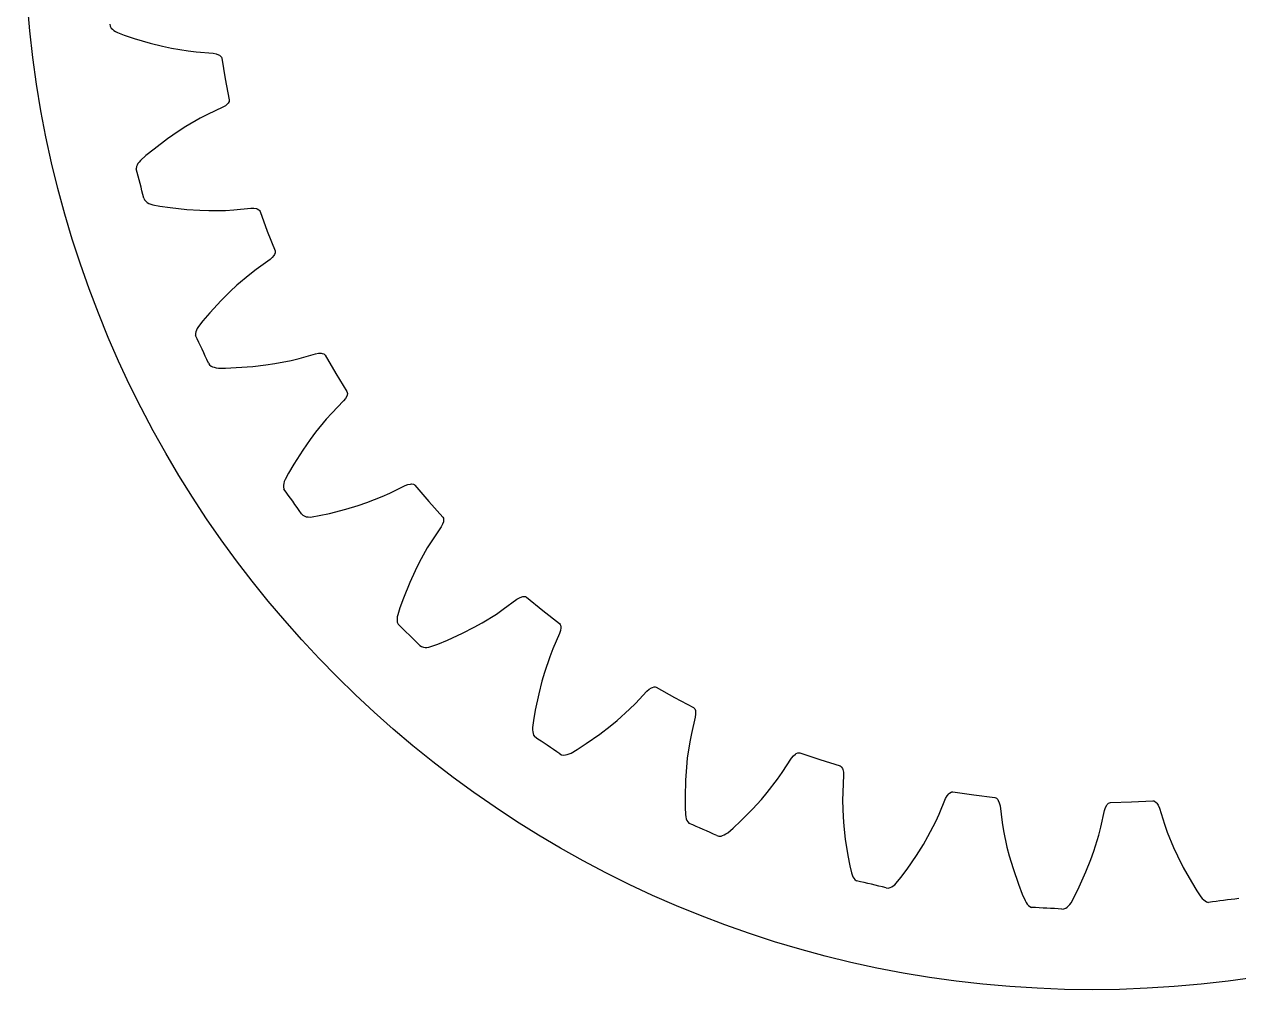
# Model space of a CAD drawing. Extents: x -40 to 40, y -40 to 40.
# Drawn here: x -40 to 5.49, y -40 to -3.85 of the extents above; entities that cross this region are included whole.
import ezdxf

# ---------------------------------------------------------------- set-up
doc = ezdxf.new("R2010")
doc.units = 0

msp = doc.modelspace()

# ---------------------------------------------------------------- linework, layer by layer
msp.add_circle((0, 0), 40)
msp.add_circle((0, 0), 40)
at = {"layer": 'layer0'}
for p, q in [((-36.799, -3.845), (-36.783, -3.918)), ((-36.783, -3.918), (-36.742, -3.987)), ((-36.742, -3.987), (-36.701, -4.032)), ((-36.701, -4.032), (-36.649, -4.074)), ((-36.649, -4.074), (-36.587, -4.115)), ((-36.587, -4.115), (-36.514, -4.154)), ((-36.514, -4.154), (-36.263, -4.249)), ((-36.263, -4.249), (-35.889, -4.373)), ((-35.889, -4.373), (-35.29, -4.55)), ((-35.29, -4.55), (-34.817, -4.667)), ((-34.817, -4.667), (-34.482, -4.74)), ((-34.482, -4.74), (-33.867, -4.844)), ((-33.867, -4.844), (-33.557, -4.878)), ((-33.557, -4.878), (-32.927, -4.93)), ((-32.927, -4.93), (-32.815, -4.953)), ((-32.815, -4.953), (-32.722, -4.986)), ((-32.722, -4.986), (-32.689, -5.003)), ((-32.689, -5.003), (-32.635, -5.047)), ((-32.635, -5.047), (-32.616, -5.073)), ((-32.616, -5.073), (-32.601, -5.112)), ((-32.601, -5.112), (-32.47, -5.892)), ((-32.47, -5.892), (-32.47, -5.892)), ((-32.47, -5.892), (-32.319, -6.669)), ((-32.363, -6.802), (-32.388, -6.83)), ((-32.327, -6.742), (-32.363, -6.802)), ((-32.319, -6.711), (-32.327, -6.742)), ((-32.319, -6.669), (-32.319, -6.711)), ((-33.131, -7.224), (-33.409, -7.365)), ((-32.56, -6.954), (-33.131, -7.224)), ((-32.463, -6.893), (-32.56, -6.954)), ((-32.388, -6.83), (-32.463, -6.893)), ((-33.949, -7.678), (-34.237, -7.864)), ((-33.409, -7.365), (-33.949, -7.678)), ((-34.639, -8.14), (-35.137, -8.517)), ((-34.237, -7.864), (-34.639, -8.14)), ((-35.137, -8.517), (-35.444, -8.764)), ((-35.744, -9.063), (-35.777, -9.121)), ((-35.7, -9.003), (-35.744, -9.063)), ((-35.645, -8.941), (-35.7, -9.003)), ((-35.444, -8.764), (-35.645, -8.941)), ((-35.8, -9.177), (-35.814, -9.256)), ((-35.777, -9.121), (-35.8, -9.177)), ((-35.521, -10.354), (-35.492, -10.423)), ((-35.492, -10.423), (-35.439, -10.484)), ((-35.439, -10.484), (-35.391, -10.52)), ((-35.391, -10.52), (-35.333, -10.553)), ((-35.333, -10.553), (-35.264, -10.582)), ((-35.264, -10.582), (-35.185, -10.607)), ((-35.185, -10.607), (-34.921, -10.656)), ((-34.921, -10.656), (-34.531, -10.711)), ((-34.531, -10.711), (-33.911, -10.778)), ((-33.911, -10.778), (-33.425, -10.809)), ((-33.425, -10.809), (-33.081, -10.821)), ((-33.081, -10.821), (-32.458, -10.813)), ((-32.458, -10.813), (-32.147, -10.791)), ((-32.147, -10.791), (-31.517, -10.731)), ((-31.517, -10.731), (-31.403, -10.733)), ((-31.403, -10.733), (-31.306, -10.748)), ((-31.306, -10.748), (-31.271, -10.76)), ((-31.271, -10.76), (-31.209, -10.793)), ((-31.209, -10.793), (-31.186, -10.815)), ((-31.186, -10.815), (-31.164, -10.851)), ((-31.164, -10.851), (-30.896, -11.595)), ((-30.896, -11.595), (-30.896, -11.595)), ((-30.896, -11.595), (-30.608, -12.332)), ((-30.795, -12.656), (-31.309, -13.024)), ((-30.71, -12.579), (-30.795, -12.656)), ((-30.648, -12.503), (-30.71, -12.579)), ((-30.628, -12.471), (-30.648, -12.503)), ((-30.604, -12.406), (-30.628, -12.471)), ((-30.608, -12.332), (-30.601, -12.374)), ((-30.601, -12.374), (-30.604, -12.406)), ((-31.309, -13.024), (-31.557, -13.212)), ((-32.032, -13.616), (-32.283, -13.851)), ((-31.557, -13.212), (-32.032, -13.616)), ((-32.283, -13.851), (-32.629, -14.195)), ((-32.629, -14.195), (-33.052, -14.654)), ((-33.309, -14.952), (-33.476, -15.162)), ((-33.052, -14.654), (-33.309, -14.952)), ((-33.574, -15.363), (-33.586, -15.422)), ((-33.586, -15.422), (-33.586, -15.502)), ((-33.551, -15.3), (-33.574, -15.363)), ((-33.519, -15.233), (-33.551, -15.3)), ((-33.476, -15.162), (-33.519, -15.233)), ((-30.005, -16.435), (-29.703, -16.358)), ((-29.703, -16.358), (-29.095, -16.186)), ((-29.095, -16.186), (-28.982, -16.167)), ((-28.982, -16.167), (-28.884, -16.166)), ((-28.884, -16.166), (-28.847, -16.17)), ((-28.847, -16.17), (-28.78, -16.192)), ((-28.78, -16.192), (-28.754, -16.21)), ((-28.754, -16.21), (-28.726, -16.242)), ((-28.726, -16.242), (-28.329, -16.926)), ((-33.102, -16.531), (-33.061, -16.593)), ((-33.061, -16.593), (-32.998, -16.643)), ((-32.998, -16.643), (-32.944, -16.67)), ((-32.944, -16.67), (-32.881, -16.692)), ((-32.881, -16.692), (-32.808, -16.708)), ((-32.808, -16.708), (-32.726, -16.719)), ((-32.726, -16.719), (-32.458, -16.72)), ((-32.458, -16.72), (-32.064, -16.704)), ((-32.064, -16.704), (-31.441, -16.66)), ((-31.441, -16.66), (-30.957, -16.603)), ((-30.957, -16.603), (-30.617, -16.554)), ((-30.617, -16.554), (-30.005, -16.435)), ((-28.329, -16.926), (-28.329, -16.926)), ((-28.329, -16.926), (-27.915, -17.599)), ((-27.909, -17.74), (-27.923, -17.775)), ((-27.915, -17.599), (-27.9, -17.639)), ((-27.897, -17.671), (-27.909, -17.74)), ((-27.9, -17.639), (-27.897, -17.671)), ((-28.04, -17.951), (-28.48, -18.405)), ((-27.971, -17.86), (-28.04, -17.951)), ((-27.923, -17.775), (-27.971, -17.86)), ((-28.691, -18.635), (-29.086, -19.117)), ((-28.48, -18.405), (-28.691, -18.635)), ((-29.291, -19.393), (-29.57, -19.793)), ((-29.086, -19.117), (-29.291, -19.393)), ((-29.57, -19.793), (-29.904, -20.32)), ((-29.904, -20.32), (-30.104, -20.659)), ((-30.23, -20.896), (-30.26, -20.973)), ((-30.104, -20.659), (-30.23, -20.896)), ((-30.291, -21.111), (-30.293, -21.171)), ((-30.293, -21.171), (-30.278, -21.25)), ((-30.28, -21.045), (-30.291, -21.111)), ((-30.26, -20.973), (-30.28, -21.045)), ((-26.305, -21.399), (-25.737, -21.121)), ((-25.737, -21.121), (-25.629, -21.082)), ((-25.629, -21.082), (-25.533, -21.063)), ((-25.533, -21.063), (-25.496, -21.061)), ((-25.496, -21.061), (-25.426, -21.071)), ((-25.426, -21.071), (-25.397, -21.083)), ((-25.397, -21.083), (-25.364, -21.11)), ((-25.364, -21.11), (-24.851, -21.712)), ((-27.495, -21.864), (-27.17, -21.755)), ((-27.17, -21.755), (-26.589, -21.528)), ((-26.589, -21.528), (-26.305, -21.399)), ((-24.851, -21.712), (-24.851, -21.712)), ((-24.851, -21.712), (-24.323, -22.301)), ((-29.618, -22.176), (-29.567, -22.229)), ((-29.567, -22.229), (-29.496, -22.268)), ((-29.496, -22.268), (-29.438, -22.285)), ((-29.438, -22.285), (-29.372, -22.295)), ((-29.215, -22.294), (-28.95, -22.247)), ((-28.95, -22.247), (-28.566, -22.161)), ((-28.566, -22.161), (-27.961, -22.006)), ((-27.961, -22.006), (-27.495, -21.864)), ((-29.372, -22.295), (-29.297, -22.298)), ((-29.297, -22.298), (-29.215, -22.294)), ((-24.384, -22.669), (-24.736, -23.195)), ((-24.332, -22.567), (-24.384, -22.669)), ((-24.3, -22.475), (-24.332, -22.567)), ((-24.323, -22.301), (-24.302, -22.337)), ((-24.302, -22.337), (-24.293, -22.368)), ((-24.293, -22.438), (-24.3, -22.475)), ((-24.293, -22.368), (-24.293, -22.438)), ((-24.736, -23.195), (-24.903, -23.458)), ((-24.903, -23.458), (-25.205, -24.003)), ((-25.205, -24.003), (-25.357, -24.312)), ((-25.357, -24.312), (-25.56, -24.754)), ((-25.56, -24.754), (-25.795, -25.333)), ((-25.795, -25.333), (-25.932, -25.702)), ((-22.062, -25.752), (-21.552, -25.377)), ((-21.552, -25.377), (-21.453, -25.32)), ((-21.453, -25.32), (-21.362, -25.284)), ((-21.362, -25.284), (-21.326, -25.275)), ((-21.326, -25.275), (-21.255, -25.272)), ((-21.255, -25.272), (-21.225, -25.279)), ((-21.225, -25.279), (-21.187, -25.299)), ((-21.187, -25.299), (-20.575, -25.8)), ((-25.932, -25.702), (-26.013, -25.958)), ((-22.849, -26.257), (-22.317, -25.93)), ((-22.317, -25.93), (-22.062, -25.752)), ((-20.575, -25.8), (-20.575, -25.8)), ((-20.575, -25.8), (-19.951, -26.286)), ((-26.029, -26.039), (-26.036, -26.113)), ((-26.036, -26.113), (-26.035, -26.18)), ((-26.035, -26.18), (-26.026, -26.24)), ((-26.013, -25.958), (-26.029, -26.039)), ((-26.026, -26.24), (-25.997, -26.315)), ((-23.149, -26.422), (-22.849, -26.257)), ((-19.951, -26.286), (-19.923, -26.318)), ((-19.923, -26.318), (-19.909, -26.346)), ((-19.909, -26.346), (-19.896, -26.415)), ((-24.15, -26.906), (-23.583, -26.645)), ((-23.583, -26.645), (-23.149, -26.422)), ((-19.945, -26.659), (-20.197, -27.239)), ((-19.911, -26.549), (-19.945, -26.659)), ((-19.897, -26.453), (-19.911, -26.549)), ((-19.896, -26.415), (-19.897, -26.453)), ((-25.182, -27.108), (-25.122, -27.151)), ((-25.122, -27.151), (-25.046, -27.177)), ((-25.046, -27.177), (-24.986, -27.183)), ((-24.986, -27.183), (-24.919, -27.181)), ((-24.919, -27.181), (-24.845, -27.171)), ((-24.845, -27.171), (-24.765, -27.152)), ((-24.765, -27.152), (-24.513, -27.059)), ((-24.513, -27.059), (-24.15, -26.906)), ((-20.197, -27.239), (-20.314, -27.528)), ((-20.314, -27.528), (-20.514, -28.118)), ((-20.514, -28.118), (-20.609, -28.449)), ((-20.609, -28.449), (-20.73, -28.92)), ((-20.73, -28.92), (-20.857, -29.532)), ((-17.109, -29.277), (-16.675, -28.817)), ((-16.675, -28.817), (-16.587, -28.744)), ((-16.587, -28.744), (-16.504, -28.692)), ((-16.504, -28.692), (-16.47, -28.677)), ((-16.47, -28.677), (-16.401, -28.662)), ((-16.401, -28.662), (-16.37, -28.663)), ((-16.37, -28.663), (-16.329, -28.676)), ((-16.329, -28.676), (-15.638, -29.06)), ((-15.638, -29.06), (-15.638, -29.06)), ((-15.638, -29.06), (-14.936, -29.426)), ((-20.857, -29.532), (-20.926, -29.919)), ((-17.793, -29.914), (-17.329, -29.498)), ((-17.329, -29.498), (-17.109, -29.277)), ((-14.936, -29.426), (-14.903, -29.452)), ((-14.903, -29.452), (-14.885, -29.478)), ((-14.885, -29.478), (-14.86, -29.543)), ((-14.86, -29.543), (-14.853, -29.58)), ((-20.926, -29.919), (-20.96, -30.186)), ((-18.059, -30.131), (-17.793, -29.914)), ((-14.864, -29.792), (-15.009, -30.407)), ((-14.851, -29.678), (-14.864, -29.792)), ((-14.853, -29.58), (-14.851, -29.678)), ((-20.96, -30.186), (-20.961, -30.268)), ((-20.961, -30.268), (-20.955, -30.342)), ((-20.955, -30.342), (-20.942, -30.408)), ((-20.942, -30.408), (-20.922, -30.465)), ((-20.922, -30.465), (-20.88, -30.534)), ((-18.958, -30.785), (-18.446, -30.428)), ((-18.446, -30.428), (-18.059, -30.131)), ((-15.009, -30.407), (-15.072, -30.712)), ((-19.287, -31.001), (-18.958, -30.785)), ((-15.072, -30.712), (-15.164, -31.329)), ((-19.937, -31.168), (-19.87, -31.201)), ((-19.87, -31.201), (-19.791, -31.212)), ((-19.791, -31.212), (-19.73, -31.208)), ((-19.73, -31.208), (-19.665, -31.194)), ((-19.665, -31.194), (-19.594, -31.17)), ((-19.594, -31.17), (-19.518, -31.137)), ((-19.518, -31.137), (-19.287, -31.001)), ((-15.164, -31.329), (-15.198, -31.671)), ((-11.606, -31.862), (-11.261, -31.332)), ((-11.261, -31.332), (-11.188, -31.243)), ((-11.188, -31.243), (-11.116, -31.178)), ((-11.116, -31.178), (-11.085, -31.157)), ((-11.085, -31.157), (-11.02, -31.13)), ((-11.02, -31.13), (-10.989, -31.125)), ((-10.989, -31.125), (-10.947, -31.131)), ((-10.947, -31.131), (-10.198, -31.385)), ((-10.198, -31.385), (-10.198, -31.385)), ((-10.198, -31.385), (-9.442, -31.62)), ((-15.198, -31.671), (-15.232, -32.157)), ((-9.442, -31.62), (-9.405, -31.64)), ((-9.405, -31.64), (-9.382, -31.662)), ((-9.382, -31.662), (-9.346, -31.722)), ((-9.346, -31.722), (-9.333, -31.757)), ((-9.333, -31.757), (-9.313, -31.853)), ((-15.232, -32.157), (-15.249, -32.781)), ((-12.166, -32.611), (-11.783, -32.118)), ((-11.783, -32.118), (-11.606, -31.862)), ((-9.306, -31.967), (-9.338, -32.599)), ((-9.313, -31.853), (-9.306, -31.967)), ((-12.389, -32.872), (-12.166, -32.611)), ((-9.338, -32.599), (-9.346, -32.91)), ((-5.486, -32.839), (-5.43, -32.739)), ((-5.43, -32.739), (-5.37, -32.661)), ((-5.37, -32.661), (-5.343, -32.635)), ((-5.343, -32.635), (-5.285, -32.597)), ((-5.285, -32.597), (-5.254, -32.587)), ((-5.254, -32.587), (-5.212, -32.585)), ((-5.212, -32.585), (-4.43, -32.701)), ((-4.43, -32.701), (-4.43, -32.701)), ((-4.43, -32.701), (-3.645, -32.797)), ((-15.249, -32.781), (-15.247, -33.175)), ((-15.247, -33.175), (-15.234, -33.443)), ((-12.716, -33.233), (-12.389, -32.872)), ((-9.346, -32.91), (-9.326, -33.533)), ((-5.731, -33.422), (-5.486, -32.839)), ((-3.645, -32.797), (-3.604, -32.811)), ((-3.604, -32.811), (-3.578, -32.828)), ((-3.578, -32.828), (-3.532, -32.881)), ((-3.532, -32.881), (-3.513, -32.913)), ((-3.513, -32.913), (-3.476, -33.004)), ((-3.476, -33.004), (-3.448, -33.115)), ((-3.448, -33.115), (-3.367, -33.742)), ((0.466, -33.291), (0.503, -33.182)), ((0.503, -33.182), (0.548, -33.095)), ((0.548, -33.095), (0.57, -33.065)), ((0.57, -33.065), (0.621, -33.017)), ((0.621, -33.017), (0.649, -33.002)), ((0.649, -33.002), (0.69, -32.992)), ((0.69, -32.992), (1.481, -32.967)), ((1.481, -32.967), (2.27, -32.921)), ((1.481, -32.967), (1.481, -32.967)), ((2.27, -32.921), (2.312, -32.927)), ((2.312, -32.927), (2.341, -32.939)), ((2.341, -32.939), (2.396, -32.983)), ((2.396, -32.983), (2.421, -33.011)), ((2.421, -33.011), (2.473, -33.094)), ((2.473, -33.094), (2.52, -33.198)), ((2.52, -33.198), (2.712, -33.801)), ((-15.234, -33.443), (-15.22, -33.525)), ((-15.22, -33.525), (-15.2, -33.596)), ((-15.2, -33.596), (-15.176, -33.659)), ((-15.176, -33.659), (-15.146, -33.711)), ((-13.156, -33.676), (-12.716, -33.233)), ((-9.326, -33.533), (-9.299, -33.876)), ((-5.859, -33.706), (-5.731, -33.422)), ((0.329, -33.908), (0.466, -33.291)), ((-15.146, -33.711), (-15.093, -33.772)), ((-13.645, -34.122), (-13.442, -33.946)), ((-13.442, -33.946), (-13.156, -33.676)), ((-9.299, -33.876), (-9.246, -34.36)), ((-6.147, -34.259), (-5.859, -33.706)), ((-3.367, -33.742), (-3.32, -34.05)), ((-3.32, -34.05), (-3.188, -34.66)), ((0.254, -34.211), (0.329, -33.908)), ((2.712, -33.801), (2.814, -34.096)), ((2.814, -34.096), (3.052, -34.672)), ((-14.052, -34.228), (-13.98, -34.247)), ((-13.98, -34.247), (-13.899, -34.244)), ((-13.899, -34.244), (-13.841, -34.229)), ((-13.841, -34.229), (-13.779, -34.204)), ((-13.779, -34.204), (-13.714, -34.168)), ((-13.714, -34.168), (-13.645, -34.122)), ((-9.246, -34.36), (-9.151, -34.977)), ((-6.578, -34.969), (-6.321, -34.556)), ((-6.321, -34.556), (-6.147, -34.259)), ((0.069, -34.806), (0.254, -34.211)), ((-9.151, -34.977), (-9.078, -35.364)), ((-6.932, -35.484), (-6.578, -34.969)), ((-3.188, -34.66), (-3.1, -34.992)), ((-3.1, -34.992), (-2.962, -35.459)), ((-0.049, -35.129), (0.069, -34.806)), ((3.052, -34.672), (3.198, -34.983)), ((3.198, -34.983), (3.417, -35.418)), ((-9.078, -35.364), (-9.018, -35.626)), ((-7.165, -35.801), (-6.932, -35.484)), ((-2.962, -35.459), (-2.758, -36.049)), ((-0.228, -35.582), (-0.049, -35.129)), ((3.417, -35.418), (3.723, -35.962)), ((-9.018, -35.626), (-8.989, -35.703)), ((-8.989, -35.703), (-8.957, -35.771)), ((-8.957, -35.771), (-8.922, -35.827)), ((-8.922, -35.827), (-8.883, -35.874)), ((-8.883, -35.874), (-8.82, -35.924)), ((-7.333, -36.01), (-7.165, -35.801)), ((-0.484, -36.151), (-0.228, -35.582)), ((-7.714, -36.187), (-7.64, -36.193)), ((-7.64, -36.193), (-7.562, -36.176)), ((-7.562, -36.176), (-7.507, -36.15)), ((-7.507, -36.15), (-7.45, -36.115)), ((-7.45, -36.115), (-7.392, -36.068)), ((-7.392, -36.068), (-7.333, -36.01)), ((-2.758, -36.049), (-2.618, -36.417)), ((-0.657, -36.505), (-0.484, -36.151)), ((3.723, -35.962), (3.927, -36.299)), ((3.927, -36.299), (4.075, -36.523)), ((-2.618, -36.417), (-2.511, -36.663)), ((-2.511, -36.663), (-2.469, -36.735)), ((-2.469, -36.735), (-2.426, -36.795)), ((-2.426, -36.795), (-2.381, -36.845)), ((-2.381, -36.845), (-2.335, -36.884)), ((-0.882, -36.864), (-0.833, -36.808)), ((-0.833, -36.808), (-0.785, -36.741)), ((-0.785, -36.741), (-0.657, -36.505)), ((4.075, -36.523), (4.129, -36.585)), ((4.129, -36.585), (4.183, -36.637)), ((4.183, -36.637), (4.236, -36.678)), ((4.236, -36.678), (4.288, -36.708)), ((4.288, -36.708), (4.365, -36.732)), ((-2.335, -36.884), (-2.264, -36.921)), ((-1.129, -36.982), (-1.055, -36.976)), ((-1.055, -36.976), (-0.981, -36.944)), ((-0.981, -36.944), (-0.931, -36.91)), ((-0.931, -36.91), (-0.882, -36.864))]:
    msp.add_line(p, q, dxfattribs=at)
for centre, start, end in [((-74.315, -20.105), 14.1084, 15.7363), ((-69.531, -33.051), 24.3942, 26.022), ((-62.512, -44.935), 34.6799, 36.3077), ((-53.484, -55.375), 44.9656, 46.5934), ((-42.737, -64.035), 55.2513, 56.8791), ((-30.616, -70.637), 65.537, 67.1649), ((-17.511, -74.968), 75.8227, 77.4506), ((9.947, -76.341), 96.3942, 98.022), ((-3.844, -76.89), 86.1084, 87.7363)]:
    msp.add_arc(centre, 40, start, end, dxfattribs=at)
at = {"layer": 'layer1'}
for p, q in [((-36.799, -3.845), (-36.783, -3.918)), ((-36.783, -3.918), (-36.742, -3.987)), ((-36.742, -3.987), (-36.701, -4.032)), ((-36.701, -4.032), (-36.649, -4.074)), ((-36.649, -4.074), (-36.587, -4.115)), ((-36.587, -4.115), (-36.514, -4.154)), ((-36.514, -4.154), (-36.263, -4.249)), ((-36.263, -4.249), (-35.889, -4.373)), ((-35.889, -4.373), (-35.29, -4.55)), ((-35.29, -4.55), (-34.817, -4.667)), ((-34.817, -4.667), (-34.482, -4.74)), ((-34.482, -4.74), (-33.867, -4.844)), ((-33.867, -4.844), (-33.557, -4.878)), ((-33.557, -4.878), (-32.927, -4.93)), ((-32.927, -4.93), (-32.815, -4.953)), ((-32.815, -4.953), (-32.722, -4.986)), ((-32.722, -4.986), (-32.689, -5.003)), ((-32.689, -5.003), (-32.635, -5.047)), ((-32.635, -5.047), (-32.616, -5.073)), ((-32.616, -5.073), (-32.601, -5.112)), ((-32.601, -5.112), (-32.47, -5.892)), ((-32.47, -5.892), (-32.47, -5.892)), ((-32.47, -5.892), (-32.319, -6.669)), ((-32.363, -6.802), (-32.388, -6.83)), ((-32.327, -6.742), (-32.363, -6.802)), ((-32.319, -6.711), (-32.327, -6.742)), ((-32.319, -6.669), (-32.319, -6.711)), ((-33.131, -7.224), (-33.409, -7.365)), ((-32.56, -6.954), (-33.131, -7.224)), ((-32.463, -6.893), (-32.56, -6.954)), ((-32.388, -6.83), (-32.463, -6.893)), ((-33.949, -7.678), (-34.237, -7.864)), ((-33.409, -7.365), (-33.949, -7.678)), ((-34.639, -8.14), (-35.137, -8.517)), ((-34.237, -7.864), (-34.639, -8.14)), ((-35.137, -8.517), (-35.444, -8.764)), ((-35.744, -9.063), (-35.777, -9.121)), ((-35.7, -9.003), (-35.744, -9.063)), ((-35.645, -8.941), (-35.7, -9.003)), ((-35.444, -8.764), (-35.645, -8.941)), ((-35.8, -9.177), (-35.814, -9.256)), ((-35.777, -9.121), (-35.8, -9.177)), ((-35.521, -10.354), (-35.492, -10.423)), ((-35.492, -10.423), (-35.439, -10.484)), ((-35.439, -10.484), (-35.391, -10.52)), ((-35.391, -10.52), (-35.333, -10.553)), ((-35.333, -10.553), (-35.264, -10.582)), ((-35.264, -10.582), (-35.185, -10.607)), ((-35.185, -10.607), (-34.921, -10.656)), ((-34.921, -10.656), (-34.531, -10.711)), ((-34.531, -10.711), (-33.911, -10.778)), ((-33.911, -10.778), (-33.425, -10.809)), ((-33.425, -10.809), (-33.081, -10.821)), ((-33.081, -10.821), (-32.458, -10.813)), ((-32.458, -10.813), (-32.147, -10.791)), ((-32.147, -10.791), (-31.517, -10.731)), ((-31.517, -10.731), (-31.403, -10.733)), ((-31.403, -10.733), (-31.306, -10.748)), ((-31.306, -10.748), (-31.271, -10.76)), ((-31.271, -10.76), (-31.209, -10.793)), ((-31.209, -10.793), (-31.186, -10.815)), ((-31.186, -10.815), (-31.164, -10.851)), ((-31.164, -10.851), (-30.896, -11.595)), ((-30.896, -11.595), (-30.896, -11.595)), ((-30.896, -11.595), (-30.608, -12.332)), ((-30.795, -12.656), (-31.309, -13.024)), ((-30.71, -12.579), (-30.795, -12.656)), ((-30.648, -12.503), (-30.71, -12.579)), ((-30.628, -12.471), (-30.648, -12.503)), ((-30.604, -12.406), (-30.628, -12.471)), ((-30.608, -12.332), (-30.601, -12.374)), ((-30.601, -12.374), (-30.604, -12.406)), ((-31.309, -13.024), (-31.557, -13.212)), ((-32.032, -13.616), (-32.283, -13.851)), ((-31.557, -13.212), (-32.032, -13.616)), ((-32.283, -13.851), (-32.629, -14.195)), ((-32.629, -14.195), (-33.052, -14.654)), ((-33.309, -14.952), (-33.476, -15.162)), ((-33.052, -14.654), (-33.309, -14.952)), ((-33.574, -15.363), (-33.586, -15.422)), ((-33.586, -15.422), (-33.586, -15.502)), ((-33.551, -15.3), (-33.574, -15.363)), ((-33.519, -15.233), (-33.551, -15.3)), ((-33.476, -15.162), (-33.519, -15.233)), ((-30.005, -16.435), (-29.703, -16.358)), ((-29.703, -16.358), (-29.095, -16.186)), ((-29.095, -16.186), (-28.982, -16.167)), ((-28.982, -16.167), (-28.884, -16.166)), ((-28.884, -16.166), (-28.847, -16.17)), ((-28.847, -16.17), (-28.78, -16.192)), ((-28.78, -16.192), (-28.754, -16.21)), ((-28.754, -16.21), (-28.726, -16.242)), ((-28.726, -16.242), (-28.329, -16.926)), ((-33.102, -16.531), (-33.061, -16.593)), ((-33.061, -16.593), (-32.998, -16.643)), ((-32.998, -16.643), (-32.944, -16.67)), ((-32.944, -16.67), (-32.881, -16.692)), ((-32.881, -16.692), (-32.808, -16.708)), ((-32.808, -16.708), (-32.726, -16.719)), ((-32.726, -16.719), (-32.458, -16.72)), ((-32.458, -16.72), (-32.064, -16.704)), ((-32.064, -16.704), (-31.441, -16.66)), ((-31.441, -16.66), (-30.957, -16.603)), ((-30.957, -16.603), (-30.617, -16.554)), ((-30.617, -16.554), (-30.005, -16.435)), ((-28.329, -16.926), (-28.329, -16.926)), ((-28.329, -16.926), (-27.915, -17.599)), ((-27.909, -17.74), (-27.923, -17.775)), ((-27.915, -17.599), (-27.9, -17.639)), ((-27.897, -17.671), (-27.909, -17.74)), ((-27.9, -17.639), (-27.897, -17.671)), ((-28.04, -17.951), (-28.48, -18.405)), ((-27.971, -17.86), (-28.04, -17.951)), ((-27.923, -17.775), (-27.971, -17.86)), ((-28.691, -18.635), (-29.086, -19.117)), ((-28.48, -18.405), (-28.691, -18.635)), ((-29.291, -19.393), (-29.57, -19.793)), ((-29.086, -19.117), (-29.291, -19.393)), ((-29.57, -19.793), (-29.904, -20.32)), ((-29.904, -20.32), (-30.104, -20.659)), ((-30.23, -20.896), (-30.26, -20.973)), ((-30.104, -20.659), (-30.23, -20.896)), ((-30.291, -21.111), (-30.293, -21.171)), ((-30.293, -21.171), (-30.278, -21.25)), ((-30.28, -21.045), (-30.291, -21.111)), ((-30.26, -20.973), (-30.28, -21.045)), ((-26.305, -21.399), (-25.737, -21.121)), ((-25.737, -21.121), (-25.629, -21.082)), ((-25.629, -21.082), (-25.533, -21.063)), ((-25.533, -21.063), (-25.496, -21.061)), ((-25.496, -21.061), (-25.426, -21.071)), ((-25.426, -21.071), (-25.397, -21.083)), ((-25.397, -21.083), (-25.364, -21.11)), ((-25.364, -21.11), (-24.851, -21.712)), ((-27.495, -21.864), (-27.17, -21.755)), ((-27.17, -21.755), (-26.589, -21.528)), ((-26.589, -21.528), (-26.305, -21.399)), ((-24.851, -21.712), (-24.851, -21.712)), ((-24.851, -21.712), (-24.323, -22.301)), ((-29.618, -22.176), (-29.567, -22.229)), ((-29.567, -22.229), (-29.496, -22.268)), ((-29.496, -22.268), (-29.438, -22.285)), ((-29.438, -22.285), (-29.372, -22.295)), ((-29.215, -22.294), (-28.95, -22.247)), ((-28.95, -22.247), (-28.566, -22.161)), ((-28.566, -22.161), (-27.961, -22.006)), ((-27.961, -22.006), (-27.495, -21.864)), ((-29.372, -22.295), (-29.297, -22.298)), ((-29.297, -22.298), (-29.215, -22.294)), ((-24.384, -22.669), (-24.736, -23.195)), ((-24.332, -22.567), (-24.384, -22.669)), ((-24.3, -22.475), (-24.332, -22.567)), ((-24.323, -22.301), (-24.302, -22.337)), ((-24.302, -22.337), (-24.293, -22.368)), ((-24.293, -22.438), (-24.3, -22.475)), ((-24.293, -22.368), (-24.293, -22.438)), ((-24.736, -23.195), (-24.903, -23.458)), ((-24.903, -23.458), (-25.205, -24.003)), ((-25.205, -24.003), (-25.357, -24.312)), ((-25.357, -24.312), (-25.56, -24.754)), ((-25.56, -24.754), (-25.795, -25.333)), ((-25.795, -25.333), (-25.932, -25.702)), ((-22.062, -25.752), (-21.552, -25.377)), ((-21.552, -25.377), (-21.453, -25.32)), ((-21.453, -25.32), (-21.362, -25.284)), ((-21.362, -25.284), (-21.326, -25.275)), ((-21.326, -25.275), (-21.255, -25.272)), ((-21.255, -25.272), (-21.225, -25.279)), ((-21.225, -25.279), (-21.187, -25.299)), ((-21.187, -25.299), (-20.575, -25.8)), ((-25.932, -25.702), (-26.013, -25.958)), ((-22.849, -26.257), (-22.317, -25.93)), ((-22.317, -25.93), (-22.062, -25.752)), ((-20.575, -25.8), (-20.575, -25.8)), ((-20.575, -25.8), (-19.951, -26.286)), ((-26.029, -26.039), (-26.036, -26.113)), ((-26.036, -26.113), (-26.035, -26.18)), ((-26.035, -26.18), (-26.026, -26.24)), ((-26.013, -25.958), (-26.029, -26.039)), ((-26.026, -26.24), (-25.997, -26.315)), ((-23.149, -26.422), (-22.849, -26.257)), ((-19.951, -26.286), (-19.923, -26.318)), ((-19.923, -26.318), (-19.909, -26.346)), ((-19.909, -26.346), (-19.896, -26.415)), ((-24.15, -26.906), (-23.583, -26.645)), ((-23.583, -26.645), (-23.149, -26.422)), ((-19.945, -26.659), (-20.197, -27.239)), ((-19.911, -26.549), (-19.945, -26.659)), ((-19.897, -26.453), (-19.911, -26.549)), ((-19.896, -26.415), (-19.897, -26.453)), ((-25.182, -27.108), (-25.122, -27.151)), ((-25.122, -27.151), (-25.046, -27.177)), ((-25.046, -27.177), (-24.986, -27.183)), ((-24.986, -27.183), (-24.919, -27.181)), ((-24.919, -27.181), (-24.845, -27.171)), ((-24.845, -27.171), (-24.765, -27.152)), ((-24.765, -27.152), (-24.513, -27.059)), ((-24.513, -27.059), (-24.15, -26.906)), ((-20.197, -27.239), (-20.314, -27.528)), ((-20.314, -27.528), (-20.514, -28.118)), ((-20.514, -28.118), (-20.609, -28.449)), ((-20.609, -28.449), (-20.73, -28.92)), ((-20.73, -28.92), (-20.857, -29.532)), ((-17.109, -29.277), (-16.675, -28.817)), ((-16.675, -28.817), (-16.587, -28.744)), ((-16.587, -28.744), (-16.504, -28.692)), ((-16.504, -28.692), (-16.47, -28.677)), ((-16.47, -28.677), (-16.401, -28.662)), ((-16.401, -28.662), (-16.37, -28.663)), ((-16.37, -28.663), (-16.329, -28.676)), ((-16.329, -28.676), (-15.638, -29.06)), ((-15.638, -29.06), (-15.638, -29.06)), ((-15.638, -29.06), (-14.936, -29.426)), ((-20.857, -29.532), (-20.926, -29.919)), ((-17.793, -29.914), (-17.329, -29.498)), ((-17.329, -29.498), (-17.109, -29.277)), ((-14.936, -29.426), (-14.903, -29.452)), ((-14.903, -29.452), (-14.885, -29.478)), ((-14.885, -29.478), (-14.86, -29.543)), ((-14.86, -29.543), (-14.853, -29.58)), ((-20.926, -29.919), (-20.96, -30.186)), ((-18.059, -30.131), (-17.793, -29.914)), ((-14.864, -29.792), (-15.009, -30.407)), ((-14.851, -29.678), (-14.864, -29.792)), ((-14.853, -29.58), (-14.851, -29.678)), ((-20.96, -30.186), (-20.961, -30.268)), ((-20.961, -30.268), (-20.955, -30.342)), ((-20.955, -30.342), (-20.942, -30.408)), ((-20.942, -30.408), (-20.922, -30.465)), ((-20.922, -30.465), (-20.88, -30.534)), ((-18.958, -30.785), (-18.446, -30.428)), ((-18.446, -30.428), (-18.059, -30.131)), ((-15.009, -30.407), (-15.072, -30.712)), ((-19.287, -31.001), (-18.958, -30.785)), ((-15.072, -30.712), (-15.164, -31.329)), ((-19.937, -31.168), (-19.87, -31.201)), ((-19.87, -31.201), (-19.791, -31.212)), ((-19.791, -31.212), (-19.73, -31.208)), ((-19.73, -31.208), (-19.665, -31.194)), ((-19.665, -31.194), (-19.594, -31.17)), ((-19.594, -31.17), (-19.518, -31.137)), ((-19.518, -31.137), (-19.287, -31.001)), ((-15.164, -31.329), (-15.198, -31.671)), ((-11.606, -31.862), (-11.261, -31.332)), ((-11.261, -31.332), (-11.188, -31.243)), ((-11.188, -31.243), (-11.116, -31.178)), ((-11.116, -31.178), (-11.085, -31.157)), ((-11.085, -31.157), (-11.02, -31.13)), ((-11.02, -31.13), (-10.989, -31.125)), ((-10.989, -31.125), (-10.947, -31.131)), ((-10.947, -31.131), (-10.198, -31.385)), ((-10.198, -31.385), (-10.198, -31.385)), ((-10.198, -31.385), (-9.442, -31.62)), ((-15.198, -31.671), (-15.232, -32.157)), ((-9.442, -31.62), (-9.405, -31.64)), ((-9.405, -31.64), (-9.382, -31.662)), ((-9.382, -31.662), (-9.346, -31.722)), ((-9.346, -31.722), (-9.333, -31.757)), ((-9.333, -31.757), (-9.313, -31.853)), ((-15.232, -32.157), (-15.249, -32.781)), ((-12.166, -32.611), (-11.783, -32.118)), ((-11.783, -32.118), (-11.606, -31.862)), ((-9.306, -31.967), (-9.338, -32.599)), ((-9.313, -31.853), (-9.306, -31.967)), ((-12.389, -32.872), (-12.166, -32.611)), ((-9.338, -32.599), (-9.346, -32.91)), ((-5.486, -32.839), (-5.43, -32.739)), ((-5.43, -32.739), (-5.37, -32.661)), ((-5.37, -32.661), (-5.343, -32.635)), ((-5.343, -32.635), (-5.285, -32.597)), ((-5.285, -32.597), (-5.254, -32.587)), ((-5.254, -32.587), (-5.212, -32.585)), ((-5.212, -32.585), (-4.43, -32.701)), ((-4.43, -32.701), (-4.43, -32.701)), ((-4.43, -32.701), (-3.645, -32.797)), ((-15.249, -32.781), (-15.247, -33.175)), ((-15.247, -33.175), (-15.234, -33.443)), ((-12.716, -33.233), (-12.389, -32.872)), ((-9.346, -32.91), (-9.326, -33.533)), ((-5.731, -33.422), (-5.486, -32.839)), ((-3.645, -32.797), (-3.604, -32.811)), ((-3.604, -32.811), (-3.578, -32.828)), ((-3.578, -32.828), (-3.532, -32.881)), ((-3.532, -32.881), (-3.513, -32.913)), ((-3.513, -32.913), (-3.476, -33.004)), ((-3.476, -33.004), (-3.448, -33.115)), ((-3.448, -33.115), (-3.367, -33.742)), ((0.466, -33.291), (0.503, -33.182)), ((0.503, -33.182), (0.548, -33.095)), ((0.548, -33.095), (0.57, -33.065)), ((0.57, -33.065), (0.621, -33.017)), ((0.621, -33.017), (0.649, -33.002)), ((0.649, -33.002), (0.69, -32.992)), ((0.69, -32.992), (1.481, -32.967)), ((1.481, -32.967), (2.27, -32.921)), ((1.481, -32.967), (1.481, -32.967)), ((2.27, -32.921), (2.312, -32.927)), ((2.312, -32.927), (2.341, -32.939)), ((2.341, -32.939), (2.396, -32.983)), ((2.396, -32.983), (2.421, -33.011)), ((2.421, -33.011), (2.473, -33.094)), ((2.473, -33.094), (2.52, -33.198)), ((2.52, -33.198), (2.712, -33.801)), ((-15.234, -33.443), (-15.22, -33.525)), ((-15.22, -33.525), (-15.2, -33.596)), ((-15.2, -33.596), (-15.176, -33.659)), ((-15.176, -33.659), (-15.146, -33.711)), ((-13.156, -33.676), (-12.716, -33.233)), ((-9.326, -33.533), (-9.299, -33.876)), ((-5.859, -33.706), (-5.731, -33.422)), ((0.329, -33.908), (0.466, -33.291)), ((-15.146, -33.711), (-15.093, -33.772)), ((-13.645, -34.122), (-13.442, -33.946)), ((-13.442, -33.946), (-13.156, -33.676)), ((-9.299, -33.876), (-9.246, -34.36)), ((-6.147, -34.259), (-5.859, -33.706)), ((-3.367, -33.742), (-3.32, -34.05)), ((-3.32, -34.05), (-3.188, -34.66)), ((0.254, -34.211), (0.329, -33.908)), ((2.712, -33.801), (2.814, -34.096)), ((2.814, -34.096), (3.052, -34.672)), ((-14.052, -34.228), (-13.98, -34.247)), ((-13.98, -34.247), (-13.899, -34.244)), ((-13.899, -34.244), (-13.841, -34.229)), ((-13.841, -34.229), (-13.779, -34.204)), ((-13.779, -34.204), (-13.714, -34.168)), ((-13.714, -34.168), (-13.645, -34.122)), ((-9.246, -34.36), (-9.151, -34.977)), ((-6.578, -34.969), (-6.321, -34.556)), ((-6.321, -34.556), (-6.147, -34.259)), ((0.069, -34.806), (0.254, -34.211)), ((-9.151, -34.977), (-9.078, -35.364)), ((-6.932, -35.484), (-6.578, -34.969)), ((-3.188, -34.66), (-3.1, -34.992)), ((-3.1, -34.992), (-2.962, -35.459)), ((-0.049, -35.129), (0.069, -34.806)), ((3.052, -34.672), (3.198, -34.983)), ((3.198, -34.983), (3.417, -35.418)), ((-9.078, -35.364), (-9.018, -35.626)), ((-7.165, -35.801), (-6.932, -35.484)), ((-2.962, -35.459), (-2.758, -36.049)), ((-0.228, -35.582), (-0.049, -35.129)), ((3.417, -35.418), (3.723, -35.962)), ((-9.018, -35.626), (-8.989, -35.703)), ((-8.989, -35.703), (-8.957, -35.771)), ((-8.957, -35.771), (-8.922, -35.827)), ((-8.922, -35.827), (-8.883, -35.874)), ((-8.883, -35.874), (-8.82, -35.924)), ((-7.333, -36.01), (-7.165, -35.801)), ((-0.484, -36.151), (-0.228, -35.582)), ((-7.714, -36.187), (-7.64, -36.193)), ((-7.64, -36.193), (-7.562, -36.176)), ((-7.562, -36.176), (-7.507, -36.15)), ((-7.507, -36.15), (-7.45, -36.115)), ((-7.45, -36.115), (-7.392, -36.068)), ((-7.392, -36.068), (-7.333, -36.01)), ((-2.758, -36.049), (-2.618, -36.417)), ((-0.657, -36.505), (-0.484, -36.151)), ((3.723, -35.962), (3.927, -36.299)), ((3.927, -36.299), (4.075, -36.523)), ((-2.618, -36.417), (-2.511, -36.663)), ((-2.511, -36.663), (-2.469, -36.735)), ((-2.469, -36.735), (-2.426, -36.795)), ((-2.426, -36.795), (-2.381, -36.845)), ((-2.381, -36.845), (-2.335, -36.884)), ((-0.882, -36.864), (-0.833, -36.808)), ((-0.833, -36.808), (-0.785, -36.741)), ((-0.785, -36.741), (-0.657, -36.505)), ((4.075, -36.523), (4.129, -36.585)), ((4.129, -36.585), (4.183, -36.637)), ((4.183, -36.637), (4.236, -36.678)), ((4.236, -36.678), (4.288, -36.708)), ((4.288, -36.708), (4.365, -36.732)), ((-2.335, -36.884), (-2.264, -36.921)), ((-1.129, -36.982), (-1.055, -36.976)), ((-1.055, -36.976), (-0.981, -36.944)), ((-0.981, -36.944), (-0.931, -36.91)), ((-0.931, -36.91), (-0.882, -36.864))]:
    msp.add_line(p, q, dxfattribs=at)
for centre, start, end in [((-74.315, -20.105), 14.1084, 15.7363), ((-69.531, -33.051), 24.3942, 26.022), ((-62.512, -44.935), 34.6799, 36.3077), ((-53.484, -55.375), 44.9656, 46.5934), ((-42.737, -64.035), 55.2513, 56.8791), ((-30.616, -70.637), 65.537, 67.1649), ((-17.511, -74.968), 75.8227, 77.4506), ((9.947, -76.341), 96.3942, 98.022), ((-3.844, -76.89), 86.1084, 87.7363)]:
    msp.add_arc(centre, 40, start, end, dxfattribs=at)

doc.saveas('drawing.dxf')
